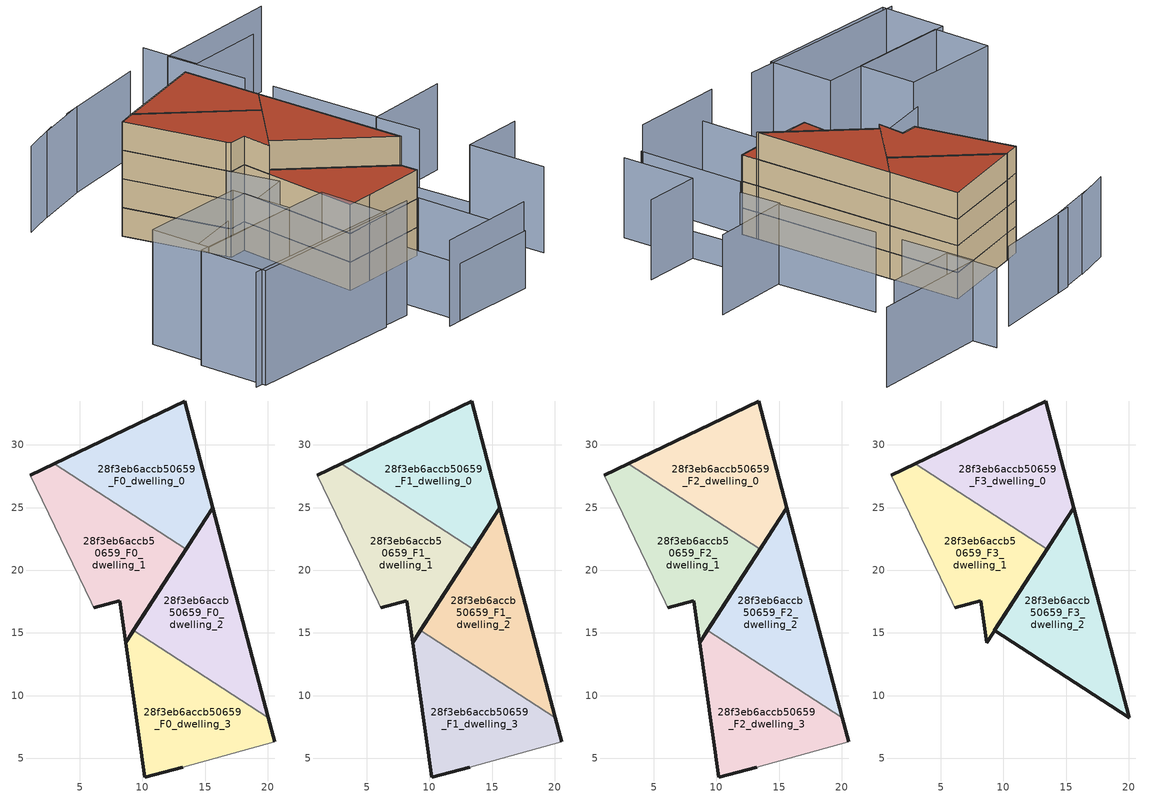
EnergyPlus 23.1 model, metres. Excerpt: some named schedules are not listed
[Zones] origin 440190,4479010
28f3eb6accb50659_F0_dwelling_0
 floor ground (EU_floor_Construction): 13.48,21.67 15.62,24.97 13.37,33.5 2.96,28.49 z0
 wall outside (EU_wall_Construction): 2.96,28.49 13.37,33.5 15.62,24.97 13.48,21.67 z0:3
 wall to 28f3eb6accb50659_F0_dwelling_1 (EU_wall_Construction): 13.48,21.67 2.96,28.49 z0:3
28f3eb6accb50659_F0_dwelling_1
 floor ground (EU_floor_Construction): 8.65,14.23 13.48,21.67 2.96,28.49 1.05,27.57 5.9,17.43 6.13,16.99 8.18,17.57 z0
 wall outside (EU_wall_Construction): 1.05,27.57 2.96,28.49 / 13.48,21.67 8.65,14.23 8.18,17.57 6.13,16.99 z0:3
 wall adiabatic (EU_wall_Construction): 6.13,16.99 5.9,17.43 1.05,27.57 z0:3
28f3eb6accb50659_F0_dwelling_2
 floor ground (EU_floor_Construction): 20.05,8.21 15.62,24.97 9.28,15.2 z0
 wall outside (EU_wall_Construction): 9.28,15.2 15.62,24.97 20.05,8.21 z0:3
 wall to 28f3eb6accb50659_F0_dwelling_3 (EU_wall_Construction): 20.05,8.21 9.28,15.2 z0:3
28f3eb6accb50659_F0_dwelling_3
 floor ground (EU_floor_Construction): 20.55,6.31 20.05,8.21 9.28,15.2 8.65,14.23 10.18,3.5 13.2,4.29 z0
 wall outside (EU_wall_Construction): 20.05,8.21 20.55,6.31 / 13.2,4.29 10.18,3.5 8.65,14.23 9.28,15.2 z0:3
 wall adiabatic (EU_wall_Construction): 20.55,6.31 13.2,4.29 z0:3
28f3eb6accb50659_F1_dwelling_0
 floor to 28f3eb6accb50659_F0_dwelling_0 (EU_floor_Construction): 13.48,21.67 15.62,24.97 13.37,33.5 2.96,28.49 z3
 wall outside (EU_wall_Construction): 2.96,28.49 13.37,33.5 15.62,24.97 13.48,21.67 z3:6
 wall to 28f3eb6accb50659_F1_dwelling_1 (EU_wall_Construction): 13.48,21.67 2.96,28.49 z3:6
28f3eb6accb50659_F1_dwelling_1
 floor to 28f3eb6accb50659_F0_dwelling_1 (EU_floor_Construction): 8.65,14.23 13.48,21.67 2.96,28.49 1.05,27.57 5.9,17.43 6.13,16.99 8.18,17.57 z3
 wall outside (EU_wall_Construction): 1.05,27.57 2.96,28.49 / 13.48,21.67 8.65,14.23 8.18,17.57 6.13,16.99 z3:6
 wall adiabatic (EU_wall_Construction): 6.13,16.99 5.9,17.43 1.05,27.57 z3:6
28f3eb6accb50659_F1_dwelling_2
 floor to 28f3eb6accb50659_F0_dwelling_2 (EU_floor_Construction): 20.05,8.21 15.62,24.97 9.28,15.2 z3
 wall outside (EU_wall_Construction): 9.28,15.2 15.62,24.97 20.05,8.21 z3:6
 wall to 28f3eb6accb50659_F1_dwelling_3 (EU_wall_Construction): 20.05,8.21 9.28,15.2 z3:6
28f3eb6accb50659_F1_dwelling_3
 floor to 28f3eb6accb50659_F0_dwelling_3 (EU_floor_Construction): 20.55,6.31 20.05,8.21 9.28,15.2 8.65,14.23 10.18,3.5 13.2,4.29 z3
 wall outside (EU_wall_Construction): 20.05,8.21 20.55,6.31 / 13.2,4.29 10.18,3.5 8.65,14.23 9.28,15.2 z3:6
 wall adiabatic (EU_wall_Construction): 20.55,6.31 13.2,4.29 z3:6
28f3eb6accb50659_F2_dwelling_0
 floor to 28f3eb6accb50659_F1_dwelling_0 (EU_floor_Construction): 13.48,21.67 15.62,24.97 13.37,33.5 2.96,28.49 z6
 wall outside (EU_wall_Construction): 2.96,28.49 13.37,33.5 15.62,24.97 13.48,21.67 z6:9
 wall to 28f3eb6accb50659_F2_dwelling_1 (EU_wall_Construction): 13.48,21.67 2.96,28.49 z6:9
28f3eb6accb50659_F2_dwelling_1
 floor to 28f3eb6accb50659_F1_dwelling_1 (EU_floor_Construction): 8.65,14.23 13.48,21.67 2.96,28.49 1.05,27.57 5.9,17.43 6.13,16.99 8.18,17.57 z6
 wall outside (EU_wall_Construction): 1.05,27.57 2.96,28.49 / 13.48,21.67 8.65,14.23 8.18,17.57 6.13,16.99 z6:9
 wall adiabatic (EU_wall_Construction): 6.13,16.99 5.9,17.43 1.05,27.57 z6:9
28f3eb6accb50659_F2_dwelling_2
 floor to 28f3eb6accb50659_F1_dwelling_2 (EU_floor_Construction): 20.05,8.21 15.62,24.97 9.28,15.2 z6
 wall outside (EU_wall_Construction): 9.28,15.2 15.62,24.97 20.05,8.21 z6:9
 wall to 28f3eb6accb50659_F2_dwelling_3 (EU_wall_Construction): 20.05,8.21 9.28,15.2 z6:9
28f3eb6accb50659_F2_dwelling_3
 floor to 28f3eb6accb50659_F1_dwelling_3 (EU_floor_Construction): 20.55,6.31 20.05,8.21 9.28,15.2 8.65,14.23 10.18,3.5 13.2,4.29 z6
 wall outside (EU_wall_Construction): 20.05,8.21 20.55,6.31 / 13.2,4.29 10.18,3.5 8.65,14.23 9.28,15.2 z6:9
 wall adiabatic (EU_wall_Construction): 20.55,6.31 13.2,4.29 z6:9
 roof outside (EU_roof_Construction): 20.05,8.21 20.55,6.31 13.2,4.29 10.18,3.5 8.65,14.23 9.28,15.2 z9
28f3eb6accb50659_F3_dwelling_0
 floor to 28f3eb6accb50659_F2_dwelling_0 (EU_floor_Construction): 13.48,21.67 15.62,24.97 13.37,33.5 2.96,28.49 z9
 wall outside (EU_wall_Construction): 2.96,28.49 13.37,33.5 15.62,24.97 13.48,21.67 z9:12
 wall to 28f3eb6accb50659_F3_dwelling_1 (EU_wall_Construction): 13.48,21.67 2.96,28.49 z9:12
 roof outside (EU_roof_Construction): 13.37,33.5 15.62,24.97 13.48,21.67 2.96,28.49 z12
28f3eb6accb50659_F3_dwelling_1
 floor to 28f3eb6accb50659_F2_dwelling_1 (EU_floor_Construction): 8.65,14.23 13.48,21.67 2.96,28.49 1.05,27.57 5.9,17.43 6.13,16.99 8.18,17.57 z9
 wall outside (EU_wall_Construction): 1.05,27.57 2.96,28.49 / 13.48,21.67 8.65,14.23 8.18,17.57 6.13,16.99 z9:12
 wall adiabatic (EU_wall_Construction): 6.13,16.99 5.9,17.43 1.05,27.57 z9:12
 roof outside (EU_roof_Construction): 13.48,21.67 8.65,14.23 8.18,17.57 6.13,16.99 5.9,17.43 1.05,27.57 2.96,28.49 z12
28f3eb6accb50659_F3_dwelling_2
 floor to 28f3eb6accb50659_F2_dwelling_2 (EU_floor_Construction): 20.05,8.21 15.62,24.97 9.28,15.2 z9
 wall outside (EU_wall_Construction): 20.05,8.21 9.28,15.2 15.62,24.97 20.05,8.21 z9:12
 roof outside (EU_roof_Construction): 15.62,24.97 20.05,8.21 9.28,15.2 z12
shading: 12.44,-9.22 23.86,-6.18 / 30.67,-0.52 28.36,8.11 / 28.36,8.11 35.26,9.96 / 1.1,27.6 8.35,12.22 / 8.35,12.22 -11.07,3.07 / 26.8,14.07 25.34,18.93 / 25.34,18.93 35.09,21.86 / 25.54,18.99 22.17,31.06 / 21.23,34.27 18.68,43.1 / 18.68,43.1 33.35,47.33 / 28.51,42.35 19.77,39.92 / 19.77,39.92 18.03,46.17 / -0.83,36.26 -5.24,33.74 / 4.13,38.65 -1.82,35.65 / 13.53,42.37 2.38,37.95 z0:9; -11.45,-9.6 10.8,-4.59 / 5.65,2.1 7.47,-5.67 / 7.47,-5.67 -10.48,-9.88 / -10.48,-9.88 -12.3,-2.11 / -12.3,-2.11 5.65,2.1 / 0.78,0.94 -11.24,-2 / -11.24,-2 -12.9,4.78 / -12.9,4.78 -0.88,7.72 / -0.88,7.72 0.78,0.94 z0:12; 23.9,-6.33 14.03,-8.8 / 14.03,-8.8 10.86,3.9 / 10.86,3.9 20.73,6.36 / 20.73,6.36 23.9,-6.33 z0:6; 28.69,7.02 25.17,18.94 z0:3
[Building]
EU S2 Campaign: North Axis=0; Terrain=City; Solar Distribution=FullExterior
[Site:Location]
Madrid: Latitude=40.5; Longitude=-3.5; Time Zone=1; Elevation=609
[SizingPeriod:WeatherFileDays]
AnnualSizingPeriod: Begin Month=1; Begin Day of Month=1; End Month=12; End Day of Month=31; Day of Week for Start Day=Monday; Use Weather File Daylight Saving Period=No; Use Weather File Rain and Snow Indicators=No
[MATERIAL]
EU_InternalMass_Material: Roughness=MediumRough; Thickness=0.1; Conductivity=1; Density=1800; Specific Heat=900; Thermal Absorptance=0.9; Solar Absorptance=0.7; Visible Absorptance=0.7
[MATERIAL:NOMASS] Roughness=MediumRough; Thermal Absorptance=0.9; Solar Absorptance=0.7; Visible Absorptance=0.7
Name | Thermal Resistance
EU_wall_NoMass | 1.60022
EU_roof_NoMass | 1.57597
EU_floor_NoMass | 0.470652
[CONSTRUCTION]
EU_wall_Construction: EU_wall_NoMass
EU_roof_Construction: EU_roof_NoMass
EU_floor_Construction: EU_floor_NoMass
EU_InternalMass_Construction: EU_InternalMass_Material
[ZONE] Type=1; Multiplier=1; Ceiling Height=autocalculate; Floor Area=autocalculate; Part of Total Floor Area=Yes
Name | Volume
28f3eb6accb50659_F0_dwelling_0; 28f3eb6accb50659_F1_dwelling_0; 28f3eb6accb50659_F2_dwelling_0; 28f3eb6accb50659_F3_dwelling_0 | 224.19
28f3eb6accb50659_F0_dwelling_1; 28f3eb6accb50659_F1_dwelling_1; 28f3eb6accb50659_F2_dwelling_1; 28f3eb6accb50659_F3_dwelling_1 | 224.183
28f3eb6accb50659_F0_dwelling_2; 28f3eb6accb50659_F1_dwelling_2; 28f3eb6accb50659_F2_dwelling_2; 28f3eb6accb50659_F3_dwelling_2 | 224.191
28f3eb6accb50659_F0_dwelling_3; 28f3eb6accb50659_F1_dwelling_3; 28f3eb6accb50659_F2_dwelling_3 | 224.189
[INTERNALMASS] Construction=EU_InternalMass_Construction
Name | Zone or ZoneList | Surface Area
28f3eb6accb50659_F0_dwelling_0_EU_InternalMass | 28f3eb6accb50659_F0_dwelling_0 | 74.7317
28f3eb6accb50659_F0_dwelling_1_EU_InternalMass | 28f3eb6accb50659_F0_dwelling_1 | 74.7265
28f3eb6accb50659_F0_dwelling_2_EU_InternalMass | 28f3eb6accb50659_F0_dwelling_2 | 74.7302
28f3eb6accb50659_F0_dwelling_3_EU_InternalMass | 28f3eb6accb50659_F0_dwelling_3 | 74.7284
28f3eb6accb50659_F1_dwelling_0_EU_InternalMass | 28f3eb6accb50659_F1_dwelling_0 | 74.7317
28f3eb6accb50659_F1_dwelling_1_EU_InternalMass | 28f3eb6accb50659_F1_dwelling_1 | 74.7265
28f3eb6accb50659_F1_dwelling_2_EU_InternalMass | 28f3eb6accb50659_F1_dwelling_2 | 74.7302
28f3eb6accb50659_F1_dwelling_3_EU_InternalMass | 28f3eb6accb50659_F1_dwelling_3 | 74.7284
28f3eb6accb50659_F2_dwelling_0_EU_InternalMass | 28f3eb6accb50659_F2_dwelling_0 | 74.7317
28f3eb6accb50659_F2_dwelling_1_EU_InternalMass | 28f3eb6accb50659_F2_dwelling_1 | 74.7265
28f3eb6accb50659_F2_dwelling_2_EU_InternalMass | 28f3eb6accb50659_F2_dwelling_2 | 74.7302
28f3eb6accb50659_F2_dwelling_3_EU_InternalMass | 28f3eb6accb50659_F2_dwelling_3 | 74.7284
28f3eb6accb50659_F3_dwelling_0_EU_InternalMass | 28f3eb6accb50659_F3_dwelling_0 | 99.6398
28f3eb6accb50659_F3_dwelling_1_EU_InternalMass | 28f3eb6accb50659_F3_dwelling_1 | 99.637
28f3eb6accb50659_F3_dwelling_2_EU_InternalMass | 28f3eb6accb50659_F3_dwelling_2 | 99.6397
[OTHEREQUIPMENT] Fuel Type=Electricity; Design Level Calculation Method=Watts/Area; Power per Zone Floor Area=1; Fraction Latent=0; Fraction Radiant=0; Fraction Lost=0; Carbon Dioxide Generation Rate=0; EndUse Subcategory=EU_Step8_InternalGains
Name | Zone or ZoneList or Space or SpaceList | Schedule
EU_Step8_InternalGain_28f3eb6accb50659_F0_dwelling_0_f000 | 28f3eb6accb50659_F0_dwelling_0 | EU_Step8_GainSchedule_28f3eb6accb50659_F0_dwelling_0_f000
EU_Step8_InternalGain_28f3eb6accb50659_F0_dwelling_1_f000 | 28f3eb6accb50659_F0_dwelling_1 | EU_Step8_GainSchedule_28f3eb6accb50659_F0_dwelling_1_f000
EU_Step8_InternalGain_28f3eb6accb50659_F0_dwelling_2_f000 | 28f3eb6accb50659_F0_dwelling_2 | EU_Step8_GainSchedule_28f3eb6accb50659_F0_dwelling_2_f000
EU_Step8_InternalGain_28f3eb6accb50659_F0_dwelling_3_f000 | 28f3eb6accb50659_F0_dwelling_3 | EU_Step8_GainSchedule_28f3eb6accb50659_F0_dwelling_3_f000
EU_Step8_InternalGain_28f3eb6accb50659_F1_dwelling_0_f000 | 28f3eb6accb50659_F1_dwelling_0 | EU_Step8_GainSchedule_28f3eb6accb50659_F1_dwelling_0_f000
EU_Step8_InternalGain_28f3eb6accb50659_F1_dwelling_1_f000 | 28f3eb6accb50659_F1_dwelling_1 | EU_Step8_GainSchedule_28f3eb6accb50659_F1_dwelling_1_f000
EU_Step8_InternalGain_28f3eb6accb50659_F1_dwelling_2_f000 | 28f3eb6accb50659_F1_dwelling_2 | EU_Step8_GainSchedule_28f3eb6accb50659_F1_dwelling_2_f000
EU_Step8_InternalGain_28f3eb6accb50659_F1_dwelling_3_f000 | 28f3eb6accb50659_F1_dwelling_3 | EU_Step8_GainSchedule_28f3eb6accb50659_F1_dwelling_3_f000
EU_Step8_InternalGain_28f3eb6accb50659_F2_dwelling_0_f000 | 28f3eb6accb50659_F2_dwelling_0 | EU_Step8_GainSchedule_28f3eb6accb50659_F2_dwelling_0_f000
EU_Step8_InternalGain_28f3eb6accb50659_F2_dwelling_1_f000 | 28f3eb6accb50659_F2_dwelling_1 | EU_Step8_GainSchedule_28f3eb6accb50659_F2_dwelling_1_f000
EU_Step8_InternalGain_28f3eb6accb50659_F2_dwelling_2_f000 | 28f3eb6accb50659_F2_dwelling_2 | EU_Step8_GainSchedule_28f3eb6accb50659_F2_dwelling_2_f000
EU_Step8_InternalGain_28f3eb6accb50659_F2_dwelling_3_f000 | 28f3eb6accb50659_F2_dwelling_3 | EU_Step8_GainSchedule_28f3eb6accb50659_F2_dwelling_3_f000
EU_Step8_InternalGain_28f3eb6accb50659_F3_dwelling_0_f000 | 28f3eb6accb50659_F3_dwelling_0 | EU_Step8_GainSchedule_28f3eb6accb50659_F3_dwelling_0_f000
EU_Step8_InternalGain_28f3eb6accb50659_F3_dwelling_1_f000 | 28f3eb6accb50659_F3_dwelling_1 | EU_Step8_GainSchedule_28f3eb6accb50659_F3_dwelling_1_f000
EU_Step8_InternalGain_28f3eb6accb50659_F3_dwelling_2_f000 | 28f3eb6accb50659_F3_dwelling_2 | EU_Step8_GainSchedule_28f3eb6accb50659_F3_dwelling_2_f000
[ZONEVENTILATION:DESIGNFLOWRATE] Schedule=EU_AlwaysOn; Design Flow Rate Calculation Method=AirChanges/Hour; Air Changes per Hour=0.480704; Ventilation Type=Natural; Fan Pressure Rise=0; Fan Total Efficiency=1; Constant Term Coefficient=1; Temperature Term Coefficient=0; Velocity Term Coefficient=0; Velocity Squared Term Coefficient=0; Minimum Indoor Temperature=-100; Maximum Indoor Temperature=100; Delta Temperature=-100; Minimum Outdoor Temperature=-100; Maximum Outdoor Temperature=100; Maximum Wind Speed=40
Name | Zone or ZoneList or Space or SpaceList
EU_ConstantAir_28f3eb6accb50659_F0_dwelling_0 | 28f3eb6accb50659_F0_dwelling_0
EU_ConstantAir_28f3eb6accb50659_F0_dwelling_1 | 28f3eb6accb50659_F0_dwelling_1
EU_ConstantAir_28f3eb6accb50659_F0_dwelling_2 | 28f3eb6accb50659_F0_dwelling_2
EU_ConstantAir_28f3eb6accb50659_F0_dwelling_3 | 28f3eb6accb50659_F0_dwelling_3
EU_ConstantAir_28f3eb6accb50659_F1_dwelling_0 | 28f3eb6accb50659_F1_dwelling_0
EU_ConstantAir_28f3eb6accb50659_F1_dwelling_1 | 28f3eb6accb50659_F1_dwelling_1
EU_ConstantAir_28f3eb6accb50659_F1_dwelling_2 | 28f3eb6accb50659_F1_dwelling_2
EU_ConstantAir_28f3eb6accb50659_F1_dwelling_3 | 28f3eb6accb50659_F1_dwelling_3
EU_ConstantAir_28f3eb6accb50659_F2_dwelling_0 | 28f3eb6accb50659_F2_dwelling_0
EU_ConstantAir_28f3eb6accb50659_F2_dwelling_1 | 28f3eb6accb50659_F2_dwelling_1
EU_ConstantAir_28f3eb6accb50659_F2_dwelling_2 | 28f3eb6accb50659_F2_dwelling_2
EU_ConstantAir_28f3eb6accb50659_F2_dwelling_3 | 28f3eb6accb50659_F2_dwelling_3
EU_ConstantAir_28f3eb6accb50659_F3_dwelling_0 | 28f3eb6accb50659_F3_dwelling_0
EU_ConstantAir_28f3eb6accb50659_F3_dwelling_1 | 28f3eb6accb50659_F3_dwelling_1
EU_ConstantAir_28f3eb6accb50659_F3_dwelling_2 | 28f3eb6accb50659_F3_dwelling_2
[HVACTEMPLATE:THERMOSTAT] Constant Heating Setpoint=20; Constant Cooling Setpoint=50
EU_HeatOnly_28f3eb6accb50659_F0_dwelling_0; EU_HeatOnly_28f3eb6accb50659_F0_dwelling_1; EU_HeatOnly_28f3eb6accb50659_F0_dwelling_2; EU_HeatOnly_28f3eb6accb50659_F0_dwelling_3; EU_HeatOnly_28f3eb6accb50659_F1_dwelling_0; EU_HeatOnly_28f3eb6accb50659_F1_dwelling_1; EU_HeatOnly_28f3eb6accb50659_F1_dwelling_2; EU_HeatOnly_28f3eb6accb50659_F1_dwelling_3; EU_HeatOnly_28f3eb6accb50659_F2_dwelling_0; EU_HeatOnly_28f3eb6accb50659_F2_dwelling_1; EU_HeatOnly_28f3eb6accb50659_F2_dwelling_2; EU_HeatOnly_28f3eb6accb50659_F2_dwelling_3; EU_HeatOnly_28f3eb6accb50659_F3_dwelling_0; EU_HeatOnly_28f3eb6accb50659_F3_dwelling_1; EU_HeatOnly_28f3eb6accb50659_F3_dwelling_2
[HVACTEMPLATE:ZONE:IDEALLOADSAIRSYSTEM] System Availability Schedule=EU_AlwaysOn; Maximum Heating Supply Air Temperature=50; Minimum Cooling Supply Air Temperature=13; Maximum Heating Supply Air Humidity Ratio=0.0156; Minimum Cooling Supply Air Humidity Ratio=0.0077; Heating Limit=NoLimit; Cooling Limit=NoLimit; Heating Availability Schedule=EU_AlwaysOn; Cooling Availability Schedule=EU_CoolingOff; Dehumidification Control Type=ConstantSensibleHeatRatio; Cooling Sensible Heat Ratio=0.7; Dehumidification Setpoint=60; Humidification Control Type=None; Humidification Setpoint=30; Outdoor Air Method=None; Outdoor Air Flow Rate per Person=0.00944; Outdoor Air Flow Rate per Zone Floor Area=0; Outdoor Air Flow Rate per Zone=0; Demand Controlled Ventilation Type=None; Outdoor Air Economizer Type=NoEconomizer; Heat Recovery Type=None; Sensible Heat Recovery Effectiveness=0.7; Latent Heat Recovery Effectiveness=0.65
Name | Template Thermostat
28f3eb6accb50659_F0_dwelling_0 | EU_HeatOnly_28f3eb6accb50659_F0_dwelling_0
28f3eb6accb50659_F0_dwelling_1 | EU_HeatOnly_28f3eb6accb50659_F0_dwelling_1
28f3eb6accb50659_F0_dwelling_2 | EU_HeatOnly_28f3eb6accb50659_F0_dwelling_2
28f3eb6accb50659_F0_dwelling_3 | EU_HeatOnly_28f3eb6accb50659_F0_dwelling_3
28f3eb6accb50659_F1_dwelling_0 | EU_HeatOnly_28f3eb6accb50659_F1_dwelling_0
28f3eb6accb50659_F1_dwelling_1 | EU_HeatOnly_28f3eb6accb50659_F1_dwelling_1
28f3eb6accb50659_F1_dwelling_2 | EU_HeatOnly_28f3eb6accb50659_F1_dwelling_2
28f3eb6accb50659_F1_dwelling_3 | EU_HeatOnly_28f3eb6accb50659_F1_dwelling_3
28f3eb6accb50659_F2_dwelling_0 | EU_HeatOnly_28f3eb6accb50659_F2_dwelling_0
28f3eb6accb50659_F2_dwelling_1 | EU_HeatOnly_28f3eb6accb50659_F2_dwelling_1
28f3eb6accb50659_F2_dwelling_2 | EU_HeatOnly_28f3eb6accb50659_F2_dwelling_2
28f3eb6accb50659_F2_dwelling_3 | EU_HeatOnly_28f3eb6accb50659_F2_dwelling_3
28f3eb6accb50659_F3_dwelling_0 | EU_HeatOnly_28f3eb6accb50659_F3_dwelling_0
28f3eb6accb50659_F3_dwelling_1 | EU_HeatOnly_28f3eb6accb50659_F3_dwelling_1
28f3eb6accb50659_F3_dwelling_2 | EU_HeatOnly_28f3eb6accb50659_F3_dwelling_2
[SIZING:ZONE] Zone Cooling Design Supply Air Temperature Input Method=SupplyAirTemperature; Zone Cooling Design Supply Air Temperature=13; Zone Heating Design Supply Air Temperature Input Method=SupplyAirTemperature; Zone Heating Design Supply Air Temperature=50; Zone Cooling Design Supply Air Humidity Ratio=0.008; Zone Heating Design Supply Air Humidity Ratio=0.008; Cooling Design Air Flow Method=DesignDay; Cooling Design Air Flow Rate=0; Cooling Minimum Air Flow per Zone Floor Area=0.000762; Cooling Minimum Air Flow=0; Cooling Minimum Air Flow Fraction=0.2; Heating Design Air Flow Method=DesignDay; Heating Design Air Flow Rate=0; Heating Maximum Air Flow per Zone Floor Area=0.002032; Heating Maximum Air Flow=0.141576; Heating Maximum Air Flow Fraction=0.3; Account for Dedicated Outdoor Air System=No; Dedicated Outdoor Air System Control Strategy=NeutralSupplyAir; Dedicated Outdoor Air Low Setpoint Temperature for Design=autosize; Dedicated Outdoor Air High Setpoint Temperature for Design=autosize; Zone Load Sizing Method=Sensible Load Only No Latent Load; Zone Latent Cooling Design Supply Air Humidity Ratio Input Method=HumidityRatioDifference; Zone Cooling Design Supply Air Humidity Ratio Difference=0.005; Zone Latent Heating Design Supply Air Humidity Ratio Input Method=HumidityRatioDifference; Zone Humidification Design Supply Air Humidity Ratio Difference=0.005
28f3eb6accb50659_F0_dwelling_0; 28f3eb6accb50659_F0_dwelling_1; 28f3eb6accb50659_F0_dwelling_2; 28f3eb6accb50659_F0_dwelling_3; 28f3eb6accb50659_F1_dwelling_0; 28f3eb6accb50659_F1_dwelling_1; 28f3eb6accb50659_F1_dwelling_2; 28f3eb6accb50659_F1_dwelling_3; 28f3eb6accb50659_F2_dwelling_0; 28f3eb6accb50659_F2_dwelling_1; 28f3eb6accb50659_F2_dwelling_2; 28f3eb6accb50659_F2_dwelling_3; 28f3eb6accb50659_F3_dwelling_0; 28f3eb6accb50659_F3_dwelling_1; 28f3eb6accb50659_F3_dwelling_2
[SCHEDULE:FILE] Column Number=1; Rows to Skip at Top=0; Number of Hours of Data=8760; Column Separator=Comma; Interpolate to Timestep=No; Minutes per Item=60; Adjust Schedule for Daylight Savings=Yes
Name | File
EU_Step8_GainSchedule_28f3eb6accb50659_F0_dwelling_0_f000 | ../../schedules/28f3eb6accb50659/28f3eb6accb50659_F0_dwelling_0_f000_gain.csv
EU_Step8_GainSchedule_28f3eb6accb50659_F0_dwelling_1_f000 | ../../schedules/28f3eb6accb50659/28f3eb6accb50659_F0_dwelling_1_f000_gain.csv
EU_Step8_GainSchedule_28f3eb6accb50659_F0_dwelling_2_f000 | ../../schedules/28f3eb6accb50659/28f3eb6accb50659_F0_dwelling_2_f000_gain.csv
EU_Step8_GainSchedule_28f3eb6accb50659_F0_dwelling_3_f000 | ../../schedules/28f3eb6accb50659/28f3eb6accb50659_F0_dwelling_3_f000_gain.csv
EU_Step8_GainSchedule_28f3eb6accb50659_F1_dwelling_0_f000 | ../../schedules/28f3eb6accb50659/28f3eb6accb50659_F1_dwelling_0_f000_gain.csv
EU_Step8_GainSchedule_28f3eb6accb50659_F1_dwelling_1_f000 | ../../schedules/28f3eb6accb50659/28f3eb6accb50659_F1_dwelling_1_f000_gain.csv
EU_Step8_GainSchedule_28f3eb6accb50659_F1_dwelling_2_f000 | ../../schedules/28f3eb6accb50659/28f3eb6accb50659_F1_dwelling_2_f000_gain.csv
EU_Step8_GainSchedule_28f3eb6accb50659_F1_dwelling_3_f000 | ../../schedules/28f3eb6accb50659/28f3eb6accb50659_F1_dwelling_3_f000_gain.csv
EU_Step8_GainSchedule_28f3eb6accb50659_F2_dwelling_0_f000 | ../../schedules/28f3eb6accb50659/28f3eb6accb50659_F2_dwelling_0_f000_gain.csv
